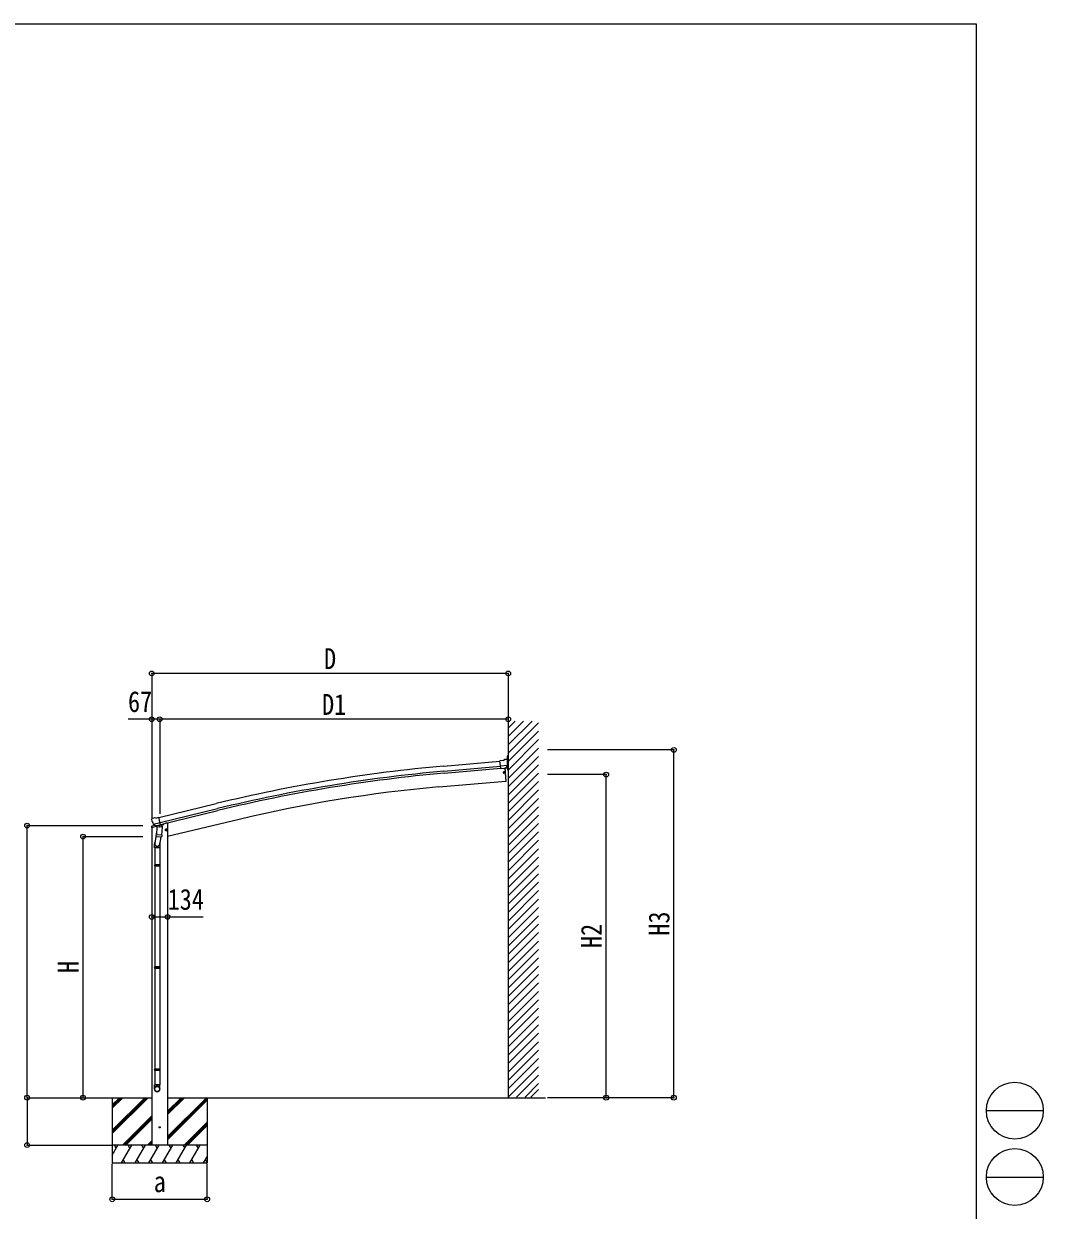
# Model space of a CAD drawing. Units: millimetres at full size, sheet at 1:40. Extents: x -11181 to 11305, y -7804 to 7716.
# Drawn here: x 2710 to 11305, y -2284 to 7716 of the extents above; entities that cross this region are included whole.
import ezdxf
from ezdxf.enums import TextEntityAlignment as Align

# ---------------------------------------------------------------- set-up
doc = ezdxf.new("R2010")
doc.units = ezdxf.units.MM
doc.header["$LTSCALE"] = 40
doc.header["$PDMODE"] = 32
doc.header["$PDSIZE"] = 40
for name, color, linetype, lineweight in [('0-0_0', 7, 'Continuous', 9), ('0-1_本体', 4, 'Continuous', 9), ('0-2_部品', 7, 'Continuous', 9), ('0-A_寸法', 6, 'Continuous', 9), ('0-E_DET2', 7, 'Continuous', 9), ('F-0_240', 7, 'Continuous', 9)]:
    doc.layers.add(name, color=color, linetype=linetype, lineweight=lineweight)
doc.styles.add('ＭＳ ゴシック', font='')
doc.styles.get('ＭＳ ゴシック').set_extended_font_data('MS Gothic')

msp = doc.modelspace()

# ---------------------------------------------------------------- linework, layer by layer
at = {"layer": '0-0_0'}
for p, q in [((3407.24, -1334.59), (3789.52, -1334.59)), ((3456.52, -1334.59), (3456.52, -1884.59)), ((3456.52, -1607.95), (3729.88, -1334.59)), ((3456.52, -1622.09), (3744.02, -1334.59)), ((3456.52, -1636.23), (3758.16, -1334.59)), ((3456.52, -1395.82), (3517.75, -1334.59)), ((3456.52, -1409.96), (3531.89, -1334.59)), ((3456.52, -1424.1), (3546.03, -1334.59)), ((3923.52, -1334.59), (7108.6, -1334.59)), ((3923.52, -1661.45), (4250.38, -1334.59)), ((3923.52, -1477.6), (4066.53, -1334.59)), ((3923.52, -1449.32), (4038.25, -1334.59)), ((3923.52, -1463.46), (4052.39, -1334.59)), ((3923.52, -1675.59), (4256.52, -1342.59)), ((3923.52, -1689.73), (4256.52, -1356.73)), ((4256.52, -1334.59), (4256.52, -1884.59)), ((3542.01, -1734.59), (3789.52, -1487.08)), ((3556.15, -1734.59), (3789.52, -1501.22)), ((3570.29, -1734.59), (3789.52, -1515.37)), ((4062.51, -1734.59), (4256.52, -1540.58)), ((4076.65, -1734.59), (4256.52, -1554.72)), ((4090.79, -1734.59), (4256.52, -1568.87)), ((3754.14, -1734.59), (3789.52, -1699.21)), ((4256.52, -1734.59), (3456.52, -1734.59)), ((3456.52, -1818.42), (3504.92, -1734.59)), ((3489.92, -1760.57), (3474.92, -1734.59)), ((3533.78, -1884.59), (3620.39, -1734.59)), ((3605.39, -1760.57), (3590.38, -1734.59)), ((3649.25, -1884.59), (3735.86, -1734.59)), ((3720.86, -1760.57), (3705.85, -1734.59)), ((3764.72, -1884.59), (3851.33, -1734.59)), ((3768.28, -1734.59), (3789.52, -1713.36)), ((3782.43, -1734.59), (3789.52, -1727.5)), ((3836.33, -1760.57), (3821.33, -1734.59)), ((3880.19, -1884.59), (3966.8, -1734.59)), ((3951.8, -1760.57), (3936.8, -1734.59)), ((3995.66, -1884.59), (4082.27, -1734.59)), ((4052.27, -1734.59), (4067.27, -1760.57)), ((4111.13, -1884.59), (4197.74, -1734.59)), ((4182.74, -1760.57), (4167.74, -1734.59)), ((3456.52, -1884.59), (4256.52, -1884.59)), ((3548.78, -1858.61), (3563.78, -1884.59)), ((3664.25, -1858.61), (3679.25, -1884.59)), ((3779.72, -1858.61), (3794.72, -1884.59)), ((3895.19, -1858.61), (3910.19, -1884.59)), ((4010.66, -1858.61), (4025.66, -1884.59)), ((4126.13, -1858.61), (4141.13, -1884.59)), ((4226.61, -1884.59), (4256.52, -1832.78)), ((4241.6, -1858.61), (4256.6, -1884.59))]:
    msp.add_line(p, q, dxfattribs=at)
at = {"layer": '0-1_本体'}
for p, q in [((6249.03, 1460.06), (6725.1, 1502.78)), ((6252.89, 1417.06), (6729.34, 1459.82)), ((6254.39, 1400.3), (6730.85, 1443.05)), ((6764.73, 1443.23), (6774.33, 1333.45)), ((6209.28, 1284.02), (6774.33, 1333.45)), ((3849.35, 1026.41), (4332.33, 1143.51)), ((3859.43, 984.44), (4342.5, 1101.55)), ((3863.36, 968.07), (4346.47, 1085.2)), ((4525.28, 1009.76), (3923.52, 865.29)), ((3789.52, 943.16), (3789.52, -1734.59)), ((3923.52, 978.41), (3906.01, 978.41)), ((3923.52, 978.41), (3923.52, -1734.59))]:
    msp.add_line(p, q, dxfattribs=at)
for centre, radius, start, end in [((7420.53, -11594.38), 13106.9, 95.12796, 103.62796), ((7420.53, -11594.38), 13063.73, 95.12796, 103.62796), ((7420.53, -11594.38), 13046.9, 95.12796, 103.62796), ((7212.58, -10183.63), 11511.45, 95, 103.50001)]:
    msp.add_arc(centre, radius, start, end, dxfattribs=at)
at = {"layer": '0-2_部品'}
for p, q in [((6751.46, 1507.25), (6724.91, 1504.69)), ((6731.13, 1440.08), (6724.91, 1504.69)), ((6751.46, 1507.25), (6763.12, 1514.12)), ((6778.01, 1515.83), (6764.35, 1514.52)), ((6785.03, 1516.51), (6778.01, 1515.83)), ((6787.19, 1510.16), (6781.67, 1514.71)), ((6785.03, 1541.17), (6785.03, 1516.51)), ((6788.27, 1508.13), (6788.4, 1506.79)), ((6788.12, 1465.28), (6729.25, 1459.61)), ((6741.09, 1441.04), (6731.13, 1440.08)), ((6752.89, 1404.89), (6763.12, 1405.78)), ((6757.3, 1406.48), (6757.19, 1407.72)), ((6767.36, 1413.18), (6757.39, 1412.31)), ((6758.45, 1400.22), (6757.56, 1410.45)), ((6759.15, 1406.04), (6760.39, 1406.15)), ((6765.52, 1445.64), (6764.52, 1445.55)), ((6774.67, 1444.28), (6766.97, 1443.53)), ((6768.18, 1415.26), (6767.18, 1415.17)), ((6768.35, 1413.27), (6767.36, 1413.18)), ((6777.04, 1445.7), (6787.81, 1464.73)), ((6783.56, 1447.05), (6777.48, 1446.46)), ((6783.56, 1447.05), (6791, 1426.62)), ((6768.58, 1399.23), (6758.61, 1398.36)), ((6769.57, 1399.32), (6768.58, 1399.23)), ((6769.75, 1397.33), (6768.75, 1397.24)), ((3787.89, 1010.83), (3788.17, 1009.68)), ((3792.11, 1019.41), (3788.25, 1013.11)), ((3795.21, 1021.66), (3808.39, 1024.82)), ((3822.95, 1022.15), (3809.69, 1024.85)), ((3822.95, 1022.15), (3848.88, 1028.37)), ((3786.76, 942.5), (3829.47, 952.75)), ((3786.76, 949.39), (3786.76, 942.5)), ((3815.27, 958.6), (3789.06, 952.31)), ((3801.94, 970.53), (3859.45, 984.33)), ((3818.8, 955.62), (3802.42, 970.11)), ((3830.39, 906.1), (3814.48, 808.84)), ((3821.5, 955.05), (3829.02, 956.85)), ((3822.34, 955.15), (3823.87, 955.52)), ((3823.87, 955.52), (3860.58, 964.33)), ((3825.71, 955.29), (3825.66, 954.55)), ((3826.41, 953.51), (3852.23, 947.08)), ((3833.33, 948.17), (3828.66, 881.33)), ((3879.02, 944.97), (3833.33, 948.17)), ((3835.11, 951.35), (3834.88, 948.06)), ((3854.62, 962.51), (3853.6, 947.9)), ((3860.58, 964.33), (3862.1, 964.7)), ((3863.66, 966.81), (3864.6, 966.74)), ((3864.6, 966.74), (3877.92, 951.42)), ((3868.6, 962.15), (3887.48, 966.68)), ((3874.35, 878.13), (3879.02, 944.97)), ((3877.92, 951.42), (3877.47, 945.08)), ((3891.32, 974.85), (3891.32, 971.54)), ((3902.89, 919.47), (3922.34, 924.14)), ((3907.45, 927.25), (3905.32, 920.06)), ((3914.75, 929), (3907.45, 927.25)), ((3914.95, 912.08), (3910.28, 931.53)), ((3919.91, 923.56), (3914.75, 929)), ((3917.78, 916.36), (3919.91, 923.56)), ((3812.33, 771.68), (3812.33, 806.03)), ((3827.8, 868.86), (3828.67, 881.33)), ((3828.19, 867.51), (3828.19, 867.51)), ((3874.35, 878.13), (3828.66, 881.33)), ((3829.64, 866.73), (3871.34, 863.81)), ((3865.91, 864.19), (3855.18, 799.51)), ((3858.33, 806.33), (3858.33, 771.68)), ((3874.33, 878.14), (3873.44, 865.44)), ((3858.33, 771.68), (3812.33, 771.68)), ((3814.33, 771.68), (3814.33, 628.76)), ((3856.33, 771.68), (3856.33, 628.76)), ((3812.33, 626.76), (3813.33, 628.76)), ((3858.33, 626.76), (3812.33, 626.76)), ((3858.33, 618.76), (3812.33, 618.76)), ((3857.33, 628.76), (3813.33, 628.76)), ((3857.33, 616.76), (3813.33, 616.76)), ((3814.33, 616.76), (3814.33, -232.61)), ((3856.33, 616.76), (3856.33, -232.61)), ((3858.33, 626.76), (3857.33, 628.76)), ((3858.33, 618.76), (3857.33, 616.76)), ((3858.33, 626.76), (3858.33, 618.76)), ((3812.33, -234.61), (3813.33, -232.61)), ((3858.33, -234.61), (3812.33, -234.61)), ((3858.33, -242.61), (3812.33, -242.61)), ((3857.33, -232.61), (3813.33, -232.61)), ((3857.33, -244.61), (3813.33, -244.61)), ((3814.33, -244.61), (3814.33, -1093.99)), ((3856.33, -244.61), (3856.33, -1093.99)), ((3858.33, -234.61), (3857.33, -232.61)), ((3858.33, -242.61), (3857.33, -244.61)), ((3858.33, -234.61), (3858.33, -242.61)), ((3812.33, -1095.99), (3813.33, -1093.99)), ((3858.33, -1095.99), (3812.33, -1095.99)), ((3857.33, -1093.99), (3813.33, -1093.99)), ((3858.33, -1095.99), (3857.33, -1093.99)), ((3858.33, -1095.99), (3858.33, -1103.99)), ((3858.33, -1103.99), (3812.33, -1103.99)), ((3857.33, -1105.99), (3813.33, -1105.99)), ((3814.33, -1105.99), (3814.33, -1227.53)), ((3856.33, -1105.99), (3856.33, -1227.53)), ((3858.33, -1103.99), (3857.33, -1105.99)), ((3812.33, -1261.68), (3812.33, -1227.53)), ((3858.33, -1227.53), (3812.33, -1227.53)), ((3858.33, -1261.68), (3858.33, -1227.53))]:
    msp.add_line(p, q, dxfattribs=at)
for points in [[(6793.33, 1425.17), (6793.33, 1543.82), (6787.68, 1543.82)], [(6741.09, 1441.04), (6741.36, 1440.98), (6766.71, 1443.42), (6766.97, 1443.53)], [(6756.75, 1405.83), (6755.51, 1405.72), (6755.62, 1404.52), (6756.86, 1404.63)], [(6757.19, 1407.72), (6758.39, 1407.83), (6758.5, 1406.58)], [(6758.71, 1404.19), (6758.82, 1402.95), (6757.62, 1402.84), (6757.51, 1404.08)], [(6760.39, 1406.15), (6760.5, 1404.95), (6759.25, 1404.84)], [(6764.52, 1445.55), (6767.36, 1413.18), (6768.58, 1399.23), (6774.59, 1330.49)], [(6765.52, 1445.64), (6775.59, 1330.58), (6774.59, 1330.49)], [(6788.19, 1465.91), (6787.91, 1464.92), (6787.81, 1464.73)], [(3854.31, 962.92), (3864.03, 965.26), (3848.88, 1028.37)], [(3801.67, 971.1), (3802.26, 970.26), (3802.42, 970.11)], [(3854.31, 962.92), (3854.07, 962.77), (3829.3, 956.83), (3829.02, 956.85)], [(3905.32, 920.06), (3910.48, 914.61), (3917.78, 916.36)], [(3812.33, 626.76), (3812.33, 618.76), (3813.33, 616.76)], [(3812.33, -234.61), (3812.33, -242.61), (3813.33, -244.61)], [(3812.33, -1095.99), (3812.33, -1103.99), (3813.33, -1105.99)]]:
    msp.add_lwpolyline(points, dxfattribs=at)
for centre, radius in [((6758, 1405.33), 4.74), ((6758, 1405.33), 2.25), ((6760.66, 1403.11), 0.25), ((3912.62, 921.81), 8.5), ((3912.62, 921.81), 7.7), ((3912.62, 921.81), 6.5)]:
    msp.add_circle(centre, radius, dxfattribs=at)
at = {"layer": '0-2_部品', "color": 4}
msp.add_circle((3856.52, -1584.59), 4.5, dxfattribs=at)
at = {"layer": '0-2_部品'}
for centre, radius, start, end in [((6764.64, 1511.53), 3, 95.5, 120.5), ((6778.49, 1510.86), 5, 50.50648, 95.49352), ((6787.68, 1541.17), 2.65, 90, 180), ((6586.94, 1487.39), 202.4, 353.9085, 5.5), ((6758, 1405.33), 7, 95, 275), ((6756.7, 1406.43), 0.6, 275, 5), ((6756.91, 1404.03), 0.6, 5, 95), ((6759.1, 1406.64), 0.6, 185, 275), ((6759.31, 1404.24), 0.6, 95, 185), ((6793.58, 1427.56), 2.75, 200, 257.02926), ((6793.03, 1425.17), 0.3, 257.08362, 0.08005), ((3984.97, 1056.93), 202.4, 193.5, 205.09125), ((3796.37, 1016.8), 5, 103.5, 148.5), ((3809.09, 1021.91), 3, 78.5, 103.5), ((3789.76, 949.39), 3, 103.5, 180), ((3822.23, 955.64), 0.5, 248.23754, 283.5), ((3825.21, 955.33), 0.5, 356, 103.5), ((3826.66, 954.48), 1, 176, 256), ((3852.58, 948.05), 1.03, 250.03897, 351.96569), ((3855.22, 962.43), 0.604, 100.59842, 172.20595), ((3861.99, 965.19), 0.5, 283.5, 318.76246), ((3886.32, 971.54), 5, 283.5, 0), ((3842.33, 806.03), 30, 177.45142, 180), ((3829.74, 868.69), 1.95, 175.04017, 217.47766), ((3829.78, 868.72), 2, 217.40962, 266), ((3871.48, 865.8), 2, 266, 349.46843)]:
    msp.add_arc(centre, radius, start, end, dxfattribs=at)
for centre, major_axis, ratio, start_param, end_param in [((6792.56, 1512.21), (-15.38, 3.31), 0.101033, 5.9751426, 5.9753737), ((6785.28, 1507.85), (2.72, -1.29), 0.997474, 0.5366567, 1.3225652), ((6774.37, 1447.27), (1.64, -2.52), 0.997631, 5.8041905, 5.8929484), ((6774.3, 1447.38), (-3.51, 2.14), 0.650902, 2.1145521, 2.1873627), ((6774.43, 1447.18), (1.64, -2.52), 0.997631, 5.965759, 6.7621801), ((3790.81, 1011.55), (-1.57, -2.57), 0.99628, 4.712389, 5.4996506), ((3820.78, 957.87), (-0.73, -2.92), 0.997631, 5.8041905, 6.6006116), ((3820.84, 958.1), (2.63, 3.16), 0.650902, 4.0958226, 4.1686332), ((3820.81, 957.97), (-0.73, -2.92), 0.997631, 0.3902369, 0.4789948), ((3835.33, 806.33), (23, 0), 0.996195, 2.5560258, 6.5663028), ((3835.33, 806.33), (21, 0), 0.996195, 2.9349147, 5.9512394), ((3835.33, -1259.93), (-23, 0), 0.996195, 3.1415927, 6.2831853), ((3835.33, -1261.68), (-23, 0), 0.996195, 3.1415927, 6.2831853), ((3835.33, -1261.68), (0, -23.43), 0.981806, 4.712389, 7.8539816)]:
    msp.add_ellipse(centre, major_axis=major_axis, ratio=ratio, start_param=start_param, end_param=end_param, dxfattribs=at)
msp.add_ellipse((3835.33, -1261.68), major_axis=(21, 0), ratio=0.996195, dxfattribs=at)
at = {"layer": '0-A_寸法'}
for p, q in [((3789.32, 2240.59), (3789.32, 1023.02)), ((6794.33, 2240.59), (3789.32, 2240.59)), ((6794.33, 2240.59), (6794.33, 1644.5)), ((3789.32, 1854.69), (3589.32, 1854.69)), ((3789.32, 1854.69), (3789.32, 1653.4)), ((3856.32, 1854.69), (3789.32, 1854.69)), ((3856.32, 1854.69), (3856.32, 1057.9)), ((6794.33, 1854.69), (3856.32, 1854.69)), ((6794.33, 1854.69), (6794.33, 1653.4)), ((8190.63, 1596.41), (7126.26, 1596.41)), ((8190.63, -1334.59), (8190.63, 1596.41)), ((7620.14, 1388.05), (7126.26, 1388.05)), ((7620.14, -1334.59), (7620.14, 1388.05)), ((2738.67, 958.3), (3713.16, 958.3)), ((2738.67, -1334.59), (2738.67, 958.3)), ((3210.3, 865.39), (3713.16, 865.39)), ((3210.3, -1334.59), (3210.3, 865.39)), ((3789.52, 188.29), (3923.52, 188.29)), ((3923.52, 188.29), (4223.52, 188.29)), ((2738.67, -1334.59), (3456.52, -1334.59)), ((2738.67, -1334.59), (3456.52, -1334.59)), ((2738.67, -1334.59), (2738.67, -1734.59)), ((3210.3, -1334.59), (3713.16, -1334.59)), ((7620.14, -1334.59), (7126.26, -1334.59)), ((8190.63, -1334.59), (7620.14, -1334.59)), ((2738.67, -1734.59), (3456.52, -1734.59)), ((3456.52, -2191.24), (3456.52, -1892.59)), ((4256.52, -2191.24), (4256.52, -1892.59)), ((3456.52, -2191.24), (4256.52, -2191.24))]:
    msp.add_line(p, q, dxfattribs=at)
for p in [(3789.32, 2240.59), (6794.33, 2240.59), (3789.32, 1854.69), (3856.32, 1854.69), (6794.33, 1854.69), (8190.63, 1596.41), (7620.14, 1388.05), (2738.67, 958.3), (3210.3, 865.39), (3789.52, 188.29), (3923.52, 188.29), (2738.67, -1334.59), (3210.3, -1334.59), (7620.14, -1334.59), (8190.63, -1334.59), (2738.67, -1734.59), (3456.52, -2191.24), (4256.52, -2191.24)]:
    msp.add_point(p, dxfattribs=at)
at = {"layer": '0-E_DET2'}
for p, q in [((6794.33, 1864.92), (6794.33, -1330.27)), ((6794.33, 1639.03), (6995.22, 1839.91)), ((6794.33, 1709.74), (6924.51, 1839.91)), ((6794.33, 1780.45), (6853.8, 1839.91)), ((6794.33, 1568.31), (7050.31, 1824.3)), ((6794.33, 1497.6), (7050.31, 1753.59)), ((6794.33, 1426.89), (7050.31, 1682.87)), ((6794.33, 1356.18), (7050.31, 1612.16)), ((6794.33, 1285.47), (7050.31, 1541.45)), ((6794.33, 1214.76), (7050.31, 1470.74)), ((6794.33, 1144.05), (7050.31, 1400.03)), ((6794.33, 1073.34), (7050.31, 1329.32)), ((6794.33, 1002.63), (7050.31, 1258.61)), ((6794.33, 931.92), (7050.31, 1187.9)), ((6794.33, 861.21), (7050.31, 1117.19)), ((6794.33, 790.5), (7050.31, 1046.48)), ((6794.33, 719.79), (7050.31, 975.77)), ((6794.33, 649.08), (7050.31, 905.06)), ((6794.33, 578.37), (7050.31, 834.35)), ((6794.33, 507.65), (7050.31, 763.64)), ((6794.33, 436.94), (7050.31, 692.92)), ((6794.33, 366.23), (7050.31, 622.21)), ((6794.33, 295.52), (7050.31, 551.5)), ((6794.33, 224.81), (7050.31, 480.79)), ((6794.33, 154.1), (7050.31, 410.08)), ((6794.33, 83.39), (7050.31, 339.37)), ((6794.33, 12.68), (7050.31, 268.66)), ((6794.33, -58.03), (7050.31, 197.95)), ((6794.33, -128.74), (7050.31, 127.24)), ((6794.33, -199.45), (7050.31, 56.53)), ((6794.33, -270.16), (7050.31, -14.18)), ((6794.33, -340.87), (7050.31, -84.89)), ((6794.33, -411.58), (7050.31, -155.6)), ((6794.33, -482.3), (7050.31, -226.31)), ((6794.33, -553.01), (7050.31, -297.02)), ((6794.33, -623.72), (7050.31, -367.74)), ((6794.33, -694.43), (7050.31, -438.45)), ((6794.33, -765.14), (7050.31, -509.16)), ((6794.33, -835.85), (7050.31, -579.87)), ((6794.33, -906.56), (7050.31, -650.58)), ((6794.33, -977.27), (7050.31, -721.29)), ((6794.33, -1047.98), (7050.31, -792)), ((6794.33, -1118.69), (7050.31, -862.71)), ((6794.33, -1189.4), (7050.31, -933.42)), ((6794.33, -1260.11), (7050.31, -1004.13)), ((6794.89, -1330.27), (7050.31, -1074.84)), ((6865.6, -1330.27), (7050.31, -1145.55)), ((6936.31, -1330.27), (7050.31, -1216.26)), ((6986.31, -1330.27), (7050.31, -1266.26))]:
    msp.add_line(p, q, dxfattribs=at)
at = {"layer": 'F-0_240', "color": 5}
for p, q in [((-11180.61, 7716.46), (10739.39, 7716.46)), ((10739.39, 7716.46), (10739.39, -7803.54))]:
    msp.add_line(p, q, dxfattribs=at)
at = {"layer": 'F-0_240', "color": 4}
for p, q in [((10824.88, -1443.54), (11304.88, -1443.54)), ((10824.88, -2003.54), (11304.88, -2003.54))]:
    msp.add_line(p, q, dxfattribs=at)
for centre in [(11064.88, -1443.54), (11064.88, -2003.54)]:
    msp.add_circle(centre, 240, dxfattribs=at)

# ---------------------------------------------------------------- texts
at = {"layer": '0-A_寸法', "color": 7, "style": 'ＭＳ ゴシック', "width": 0.85}
for s, p in [('D', (5241.83, 2224.59)), ('67', (3589.32, 1862.69)), ('D1', (5225.33, 1838.69)), ('134', (3923.52, 196.29)), ('a', (3806.52, -2183.24))]:
    msp.add_text(s, height=176, dxfattribs=at).set_placement(p, align=Align.BOTTOM_LEFT)
for s, p in [('H3', (8206.63, 30.91)), ('H2', (7636.14, -73.27)), ('H', (3226.3, -284.6))]:
    msp.add_text(s, height=176, rotation=90, dxfattribs=at).set_placement(p, align=Align.BOTTOM_LEFT)

doc.saveas('drawing.dxf')
